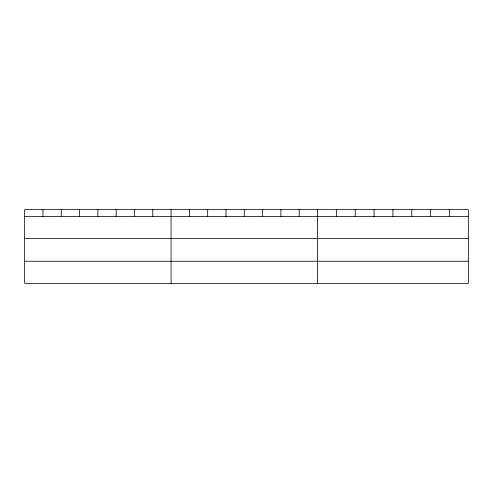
<?xml version="1.0" encoding="UTF-8"?>
<svg xmlns="http://www.w3.org/2000/svg" width="493" height="493" viewBox="0 0 493 493"><rect width="100%" height="100%" fill="white"/><g stroke="black" fill="none" stroke-linecap="round" stroke-linejoin="round"><path stroke-width="0.74" d="M468.35 238.52L468.35 209.654L24.65 209.654L24.65 283.346L468.35 283.346L468.35 238.52L24.65 238.52M24.65 216.445L468.35 216.445M24.65 261.265L468.35 261.265M449.493 209.654L449.493 216.445M430.635 209.654L430.635 216.445M411.778 209.654L411.778 216.445M392.921 209.654L392.921 216.445M374.064 209.654L374.064 216.445M355.206 209.654L355.206 216.445M336.349 209.654L336.349 216.445M317.492 209.654L317.492 283.346M299.189 209.654L299.189 216.445M280.887 209.654L280.887 216.445M262.584 209.654L262.584 216.445M244.281 209.654L244.281 216.445M225.979 209.654L225.979 216.445M207.676 209.654L207.676 216.445M189.374 209.654L189.374 216.445M171.071 209.654L171.071 283.346M152.768 209.654L152.768 216.445M134.466 209.654L134.466 216.445M116.163 209.654L116.163 216.445M97.861 209.654L97.861 216.445M79.558 209.654L79.558 216.445M61.255 209.654L61.255 216.445M42.953 209.654L42.953 216.445"/></g></svg>
